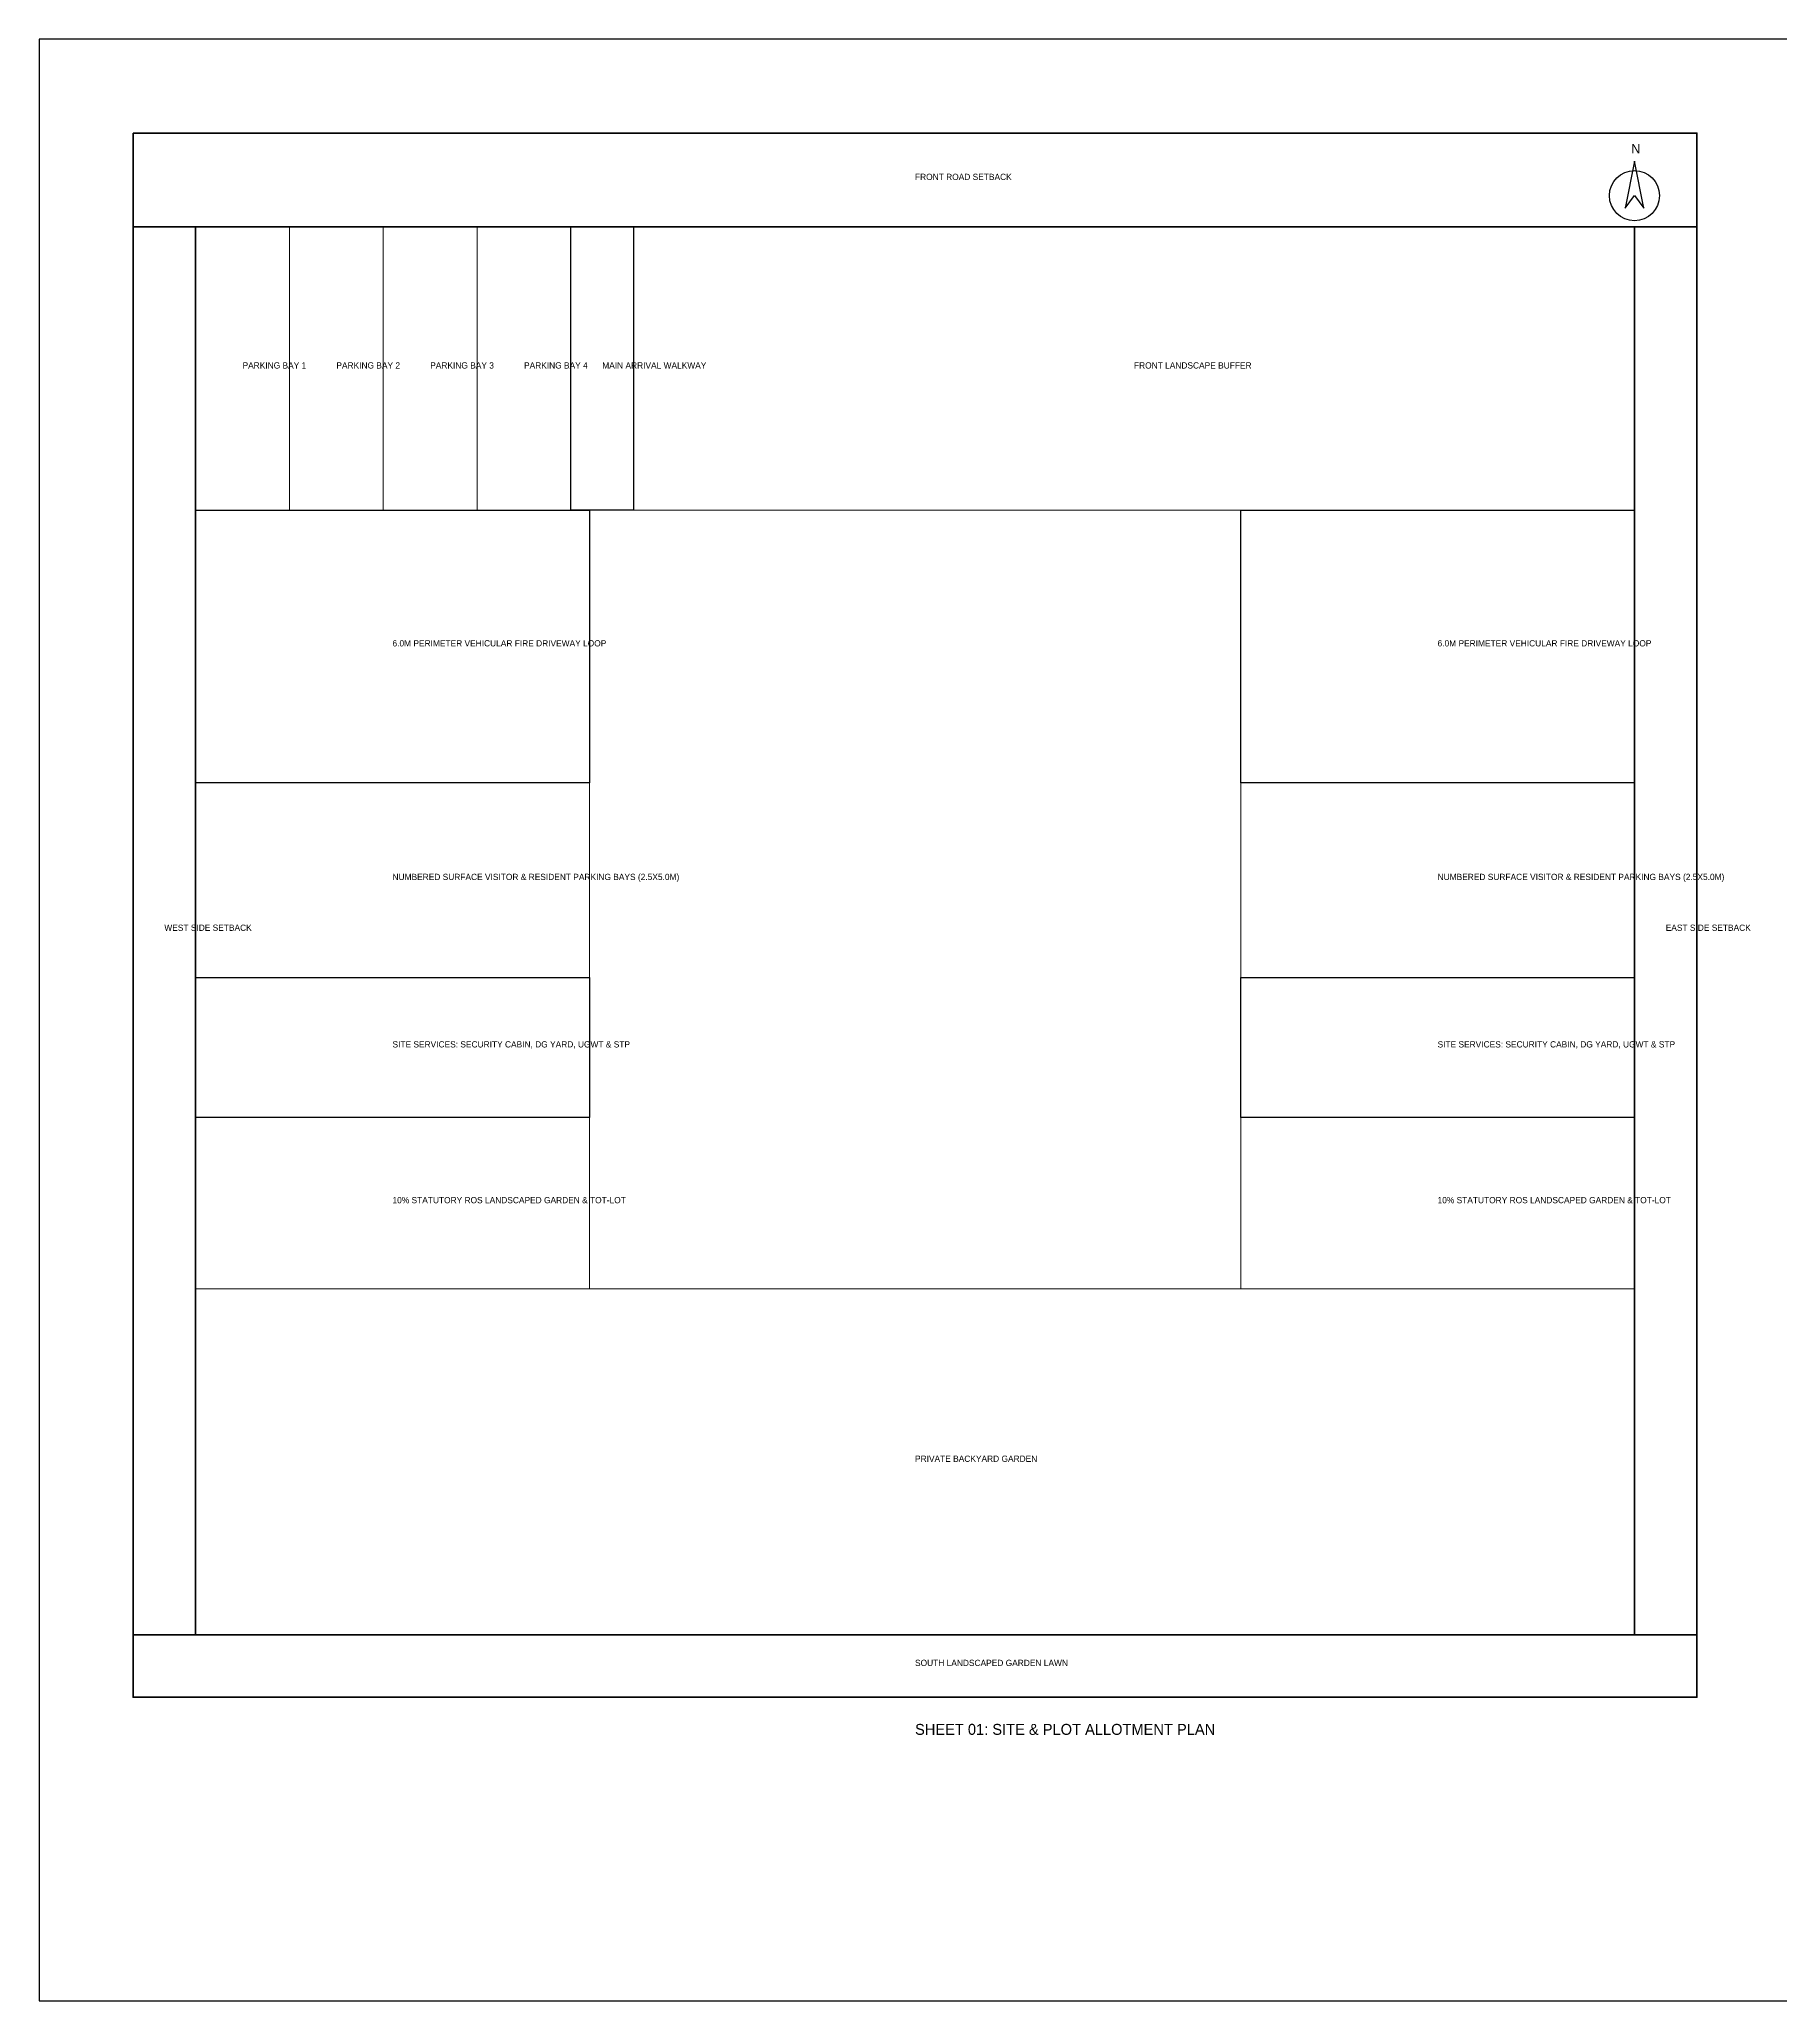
# Model space of a CAD drawing. Header units: millimetres. Extents: x -3000 to 93186, y -9700 to 53000.
# Drawn here: x -3000 to 52679, y -9700 to 53000 of the extents above; entities that cross this region are included whole.
import ezdxf

# ---------------------------------------------------------------- set-up
doc = ezdxf.new("R2010")
doc.units = ezdxf.units.MM
for name, color, linetype, lineweight in [('A-ANNO', 7, 'Continuous', 25), ('A-ROOM-NAME', 7, 'Continuous', 20), ('A-SITE-BLDG', 3, 'Continuous', 35), ('A-SITE-LAND', 94, 'Continuous', 18), ('A-SITE-PARK', 4, 'Continuous', 20), ('A-SITE-ROAD', 8, 'Continuous', 25), ('A-SITE-SERV', 1, 'Continuous', 25), ('A-TEXT', 7, 'Continuous', 18), ('SITE', 3, 'Continuous', 35)]:
    doc.layers.add(name, color=color, linetype=linetype, lineweight=lineweight)

msp = doc.modelspace()

# ---------------------------------------------------------------- linework, layer by layer
at = {"layer": 'A-ANNO'}
for points in [[(-3000, -9700), (87256, -9700), (87256, 53000), (-3000, 53000)], [(48000, 49100), (47700.8, 47599.4), (48000, 48000), (48299.2, 47599.4)]]:
    msp.add_lwpolyline(points, close=True, dxfattribs=at)
msp.add_circle((48000, 48000), 800, dxfattribs=at)
at = {"layer": 'A-SITE-BLDG'}
for points in [[(0, 50000), (50000, 50000), (50000, 47000), (0, 47000)], [(0, 47000), (2000, 47000), (2000, 2000), (0, 2000)], [(48000, 47000), (50000, 47000), (50000, 2000), (48000, 2000)]]:
    msp.add_lwpolyline(points, close=True, dxfattribs=at)
at = {"layer": 'A-SITE-LAND'}
for points in [[(16000, 47000), (48000, 47000), (48000, 37947), (16000, 37947)], [(2000, 18532), (14588, 18532), (14588, 13053), (2000, 13053)], [(35412, 18532), (48000, 18532), (48000, 13053), (35412, 13053)], [(2000, 13053), (48000, 13053), (48000, 2000), (2000, 2000)], [(0, 2000), (50000, 2000), (50000, 0), (0, 0)]]:
    msp.add_lwpolyline(points, close=True, dxfattribs=at)
at = {"layer": 'A-SITE-PARK'}
for points in [[(2000, 47000), (5000, 47000), (5000, 37947), (2000, 37947)], [(5000, 47000), (8000, 47000), (8000, 37947), (5000, 37947)], [(8000, 47000), (11000, 47000), (11000, 37947), (8000, 37947)], [(11000, 47000), (14000, 47000), (14000, 37947), (11000, 37947)], [(2000, 29235), (14588, 29235), (14588, 23012), (2000, 23012)], [(35412, 29235), (48000, 29235), (48000, 23012), (35412, 23012)]]:
    msp.add_lwpolyline(points, close=True, dxfattribs=at)
at = {"layer": 'A-SITE-ROAD'}
for points in [[(14000, 47000), (16000, 47000), (16000, 37947), (14000, 37947)], [(2000, 37947), (14588, 37947), (14588, 29235), (2000, 29235)], [(35412, 37947), (48000, 37947), (48000, 29235), (35412, 29235)]]:
    msp.add_lwpolyline(points, close=True, dxfattribs=at)
at = {"layer": 'A-SITE-SERV'}
for points in [[(2000, 23012), (14588, 23012), (14588, 18532), (2000, 18532)], [(35412, 23012), (48000, 23012), (48000, 18532), (35412, 18532)]]:
    msp.add_lwpolyline(points, close=True, dxfattribs=at)
at = {"layer": 'SITE'}
for points in [[(0, 50000), (50000, 50000), (50000, 0), (0, 0)], [(2000, 2000), (48000, 2000), (48000, 47000), (2000, 47000)]]:
    msp.add_lwpolyline(points, close=True, dxfattribs=at)

# ---------------------------------------------------------------- texts
at = {"layer": 'A-ANNO'}
msp.add_text('N', height=300, dxfattribs=at).set_placement((47900, 49350))
at = {"layer": 'A-ROOM-NAME'}
for s, p in [('FRONT ROAD SETBACK', (25000, 48500)), ('PARKING BAY 1', (3500, 42473.5)), ('PARKING BAY 2', (6500, 42473.5)), ('PARKING BAY 3', (9500, 42473.5)), ('PARKING BAY 4', (12500, 42473.5)), ('MAIN ARRIVAL WALKWAY', (15000, 42473.5)), ('FRONT LANDSCAPE BUFFER', (32000, 42473.5)), ('6.0M PERIMETER VEHICULAR FIRE DRIVEWAY LOOP', (8294, 33591)), ('6.0M PERIMETER VEHICULAR FIRE DRIVEWAY LOOP', (41706, 33591)), ('NUMBERED SURFACE VISITOR & RESIDENT PARKING BAYS (2.5X5.0M)', (8294, 26123.5)), ('NUMBERED SURFACE VISITOR & RESIDENT PARKING BAYS (2.5X5.0M)', (41706, 26123.5)), ('WEST SIDE SETBACK', (1000, 24500)), ('EAST SIDE SETBACK', (49000, 24500)), ('SITE SERVICES: SECURITY CABIN, DG YARD, UGWT & STP', (8294, 20772)), ('SITE SERVICES: SECURITY CABIN, DG YARD, UGWT & STP', (41706, 20772)), ('10% STATUTORY ROS LANDSCAPED GARDEN & TOT-LOT', (8294, 15792.5)), ('10% STATUTORY ROS LANDSCAPED GARDEN & TOT-LOT', (41706, 15792.5)), ('PRIVATE BACKYARD GARDEN', (25000, 7526.5)), ('SOUTH LANDSCAPED GARDEN LAWN', (25000, 1000))]:
    msp.add_text(s, height=200, dxfattribs=at).set_placement(p)
at = {"layer": 'A-TEXT'}
msp.add_text('SHEET 01: SITE & PLOT ALLOTMENT PLAN', height=350, dxfattribs=at).set_placement((25000, -1200))

doc.saveas('drawing.dxf')
